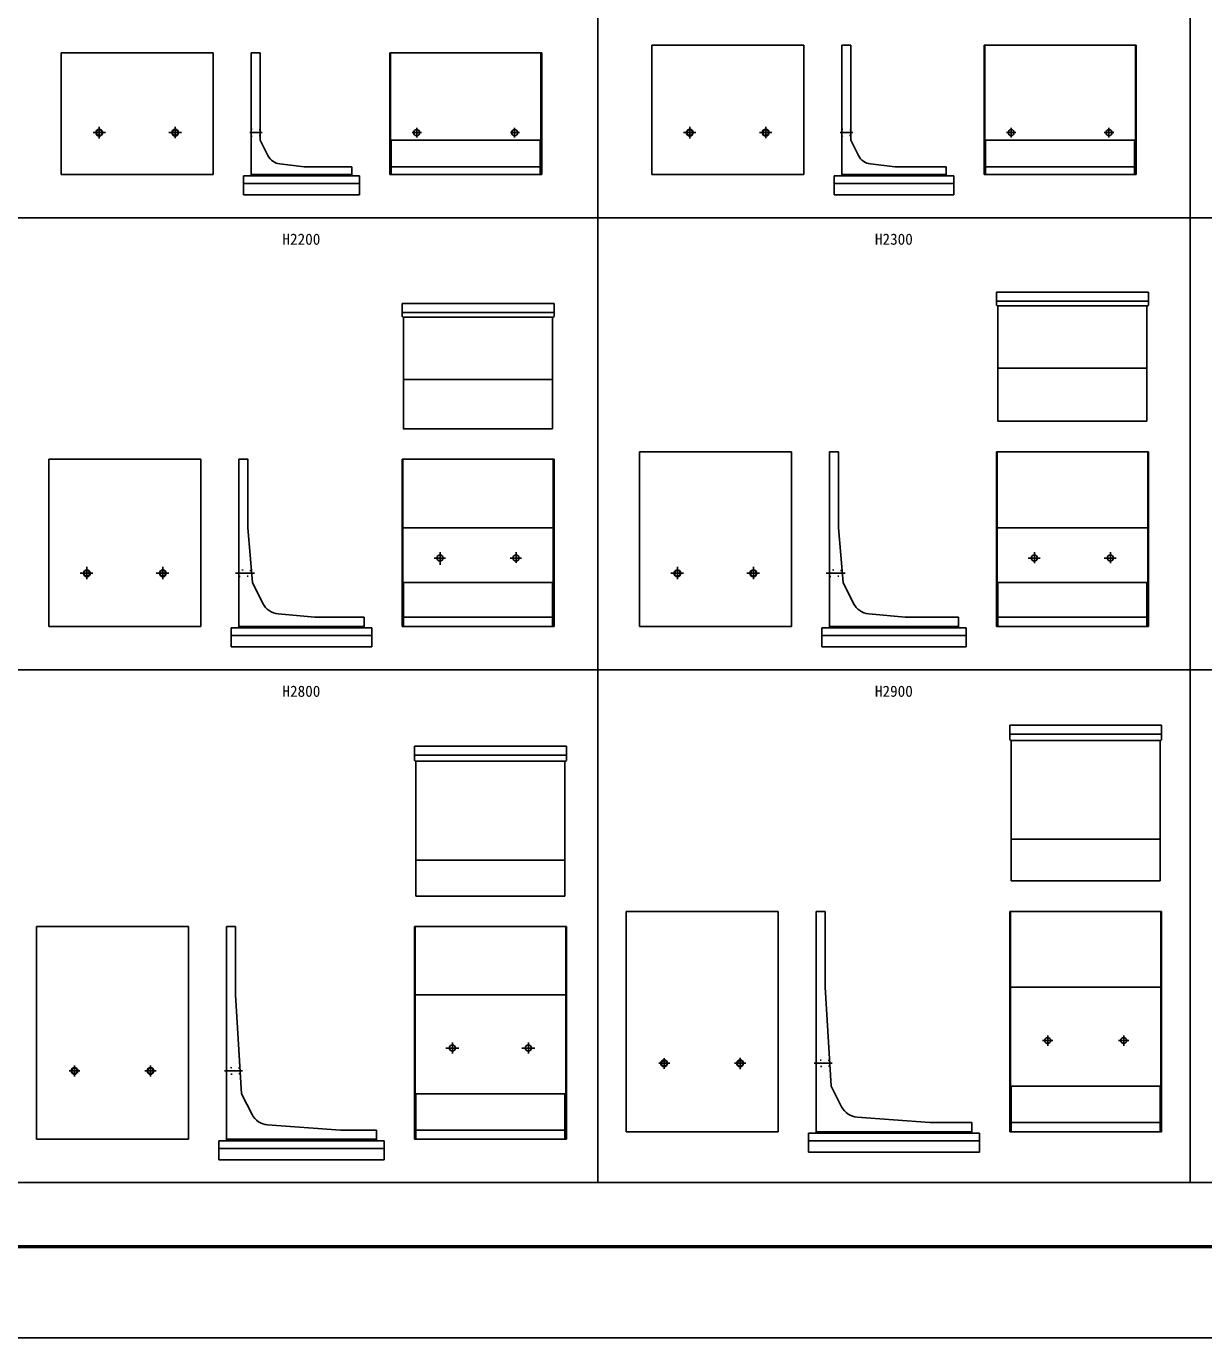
# Model space of a CAD drawing. Units: millimetres, scale not verified. Extents: x -50400 to 50400, y -17820 to 17820.
# Drawn here: x -32724 to -17220, y -17820 to -557 of the extents above; entities that cross this region are included whole.
import ezdxf
from ezdxf.enums import TextEntityAlignment as Align

# ---------------------------------------------------------------- set-up
doc = ezdxf.new("R2010")
doc.units = ezdxf.units.MM
doc.header["$LTSCALE"] = 60
doc.linetypes.add('CHAIN1', pattern=[8, 5, -1, 1, -1])
doc.linetypes.add('DOTTED', pattern=[1.75, 0.25, -1.5])
for name, color, linetype, lineweight in [('0-0_CENTER', 7, 'CHAIN1', 25), ('0-2_Defpoints', 5, 'Continuous', 25), ('0-4_HYO', 3, 'Continuous', 25), ('0-6_OUTLINE', 1, 'Continuous', 25), ('0-7_OUTLINE2', 4, 'DOTTED', 25), ('0-8_TXT', 7, 'Continuous', 25), ('0-9_WAKU', 3, 'Continuous', 25)]:
    doc.layers.add(name, color=color, linetype=linetype, lineweight=lineweight)
doc.styles.add('ＭＳ ゴシック', font='')
doc.styles.get('ＭＳ ゴシック').set_extended_font_data('MS Gothic')

msp = doc.modelspace()

# ---------------------------------------------------------------- linework, layer by layer
at = {"layer": '0-0_CENTER'}
for p, q in [((-31762.5, -1881.62), (-31762.5, -2033.96)), ((-30762.5, -1882.82), (-30762.5, -2032.28)), ((-27581.5, -2019.92), (-27581.5, -1893.29)), ((-26293.5, -2019.92), (-26293.5, -1893.29)), ((-23987.5, -1881.62), (-23987.5, -2033.96)), ((-22987.5, -1882.82), (-22987.5, -2032.28)), ((-19756.5, -2019.92), (-19756.5, -1893.29)), ((-18468.5, -2019.92), (-18468.5, -1893.29)), ((-31844.42, -1957.39), (-31681.59, -1957.39)), ((-30844.69, -1957.39), (-30681.19, -1957.39)), ((-29615.22, -1957.39), (-29781.25, -1957.39)), ((-27518.45, -1957.39), (-27643.51, -1957.39)), ((-26230.45, -1957.39), (-26346.06, -1957.39)), ((-24069.42, -1957.39), (-23906.59, -1957.39)), ((-23069.69, -1957.39), (-22906.19, -1957.39)), ((-21840.22, -1957.39), (-22006.25, -1957.39)), ((-19693.45, -1957.39), (-19818.51, -1957.39)), ((-18405.45, -1957.39), (-18530.51, -1957.39)), ((-27352.95, -7557.39), (-27202.41, -7557.39)), ((-27275, -7645.57), (-27275, -7480.13)), ((-26352.95, -7557.39), (-26202.41, -7557.39)), ((-26275, -7621.64), (-26275, -7480.13)), ((-19532.71, -7557.39), (-19373.07, -7557.39)), ((-19450, -7622.9), (-19450, -7480.31)), ((-18532.71, -7557.39), (-18373.07, -7557.39)), ((-18450, -7622.9), (-18450, -7480.31)), ((-32013.39, -7757.39), (-31846.1, -7757.39)), ((-31925, -7673.03), (-31925, -7834.89)), ((-31013.39, -7757.39), (-30846.1, -7757.39)), ((-30925, -7673.03), (-30925, -7834.89)), ((-29968.32, -7757.39), (-29718.46, -7757.39)), ((-24238.39, -7757.39), (-24071.1, -7757.39)), ((-24150, -7673.03), (-24150, -7834.89)), ((-23238.39, -7757.39), (-23071.1, -7757.39)), ((-23150, -7673.03), (-23150, -7834.89)), ((-22193.32, -7757.39), (-21943.46, -7757.39)), ((-27112.5, -14080.14), (-27112.5, -13931.84)), ((-26112.5, -14080.14), (-26112.5, -13931.84)), ((-19345.2, -13907.39), (-19207.87, -13907.39)), ((-19275, -13976.72), (-19275, -13842.23)), ((-18345.2, -13907.39), (-18207.87, -13907.39)), ((-18275, -13976.72), (-18275, -13842.23)), ((-27198.48, -14007.39), (-27027.74, -14007.39)), ((-26198.48, -14007.39), (-26027.74, -14007.39)), ((-24325, -14138.35), (-24325, -14278.56)), ((-23325, -14137.51), (-23325, -14283.83)), ((-32157.51, -14307.39), (-32018.88, -14307.39)), ((-32087.5, -14237.75), (-32087.5, -14380.22)), ((-31162.21, -14307.39), (-31013.78, -14307.39)), ((-31087.5, -14237.11), (-31087.5, -14380.83)), ((-30111.11, -14307.39), (-29875.47, -14307.39)), ((-24395.73, -14207.39), (-24250.71, -14207.39)), ((-23399.75, -14207.39), (-23249.58, -14207.39)), ((-22348.61, -14207.39), (-22112.97, -14207.39))]:
    msp.add_line(p, q, dxfattribs=at)
at = {"layer": '0-2_Defpoints'}
msp.add_lwpolyline([(-50400, -17820), (0, -17820), (0, 17820), (-50400, 17820)], close=True, dxfattribs=at)
at = {"layer": '0-4_HYO'}
for points in [[(-33000, -3077.39), (-25200, -3077.39), (-25200, 2072.61), (-33000, 2072.61)], [(-25200, -3077.39), (-17400, -3077.39), (-17400, 2072.61), (-25200, 2072.61)], [(-17400, -3077.39), (-9600, -3077.39), (-9600, 2072.61), (-17400, 2072.61)], [(-33000, -9027.39), (-25200, -9027.39), (-25200, -3077.39), (-33000, -3077.39)], [(-25200, -9027.39), (-17400, -9027.39), (-17400, -3077.39), (-25200, -3077.39)], [(-17400, -9027.39), (-9600, -9027.39), (-9600, -3077.39), (-17400, -3077.39)], [(-33000, -15777.39), (-25200, -15777.39), (-25200, -9027.39), (-33000, -9027.39)], [(-25200, -15777.39), (-17400, -15777.39), (-17400, -9027.39), (-25200, -9027.39)], [(-17400, -15777.39), (-9600, -15777.39), (-9600, -9027.39), (-17400, -9027.39)]]:
    msp.add_lwpolyline(points, close=True, dxfattribs=at)
at = {"layer": '0-6_OUTLINE'}
for p, q in [((-24487.5, -807.39), (-22487.5, -807.39)), ((-24487.5, -2507.39), (-24487.5, -807.39)), ((-22487.5, -2507.39), (-22487.5, -807.39)), ((-21987.5, -807.39), (-21867.5, -807.39)), ((-21987.5, -2527.39), (-21987.5, -807.39)), ((-21867.5, -807.39), (-21867.5, -2057.39)), ((-20112.5, -2507.39), (-20112.5, -807.39)), ((-20112.5, -807.39), (-18112.5, -807.39)), ((-18121.5, -807.39), (-18121.5, -2057.39)), ((-18112.5, -2507.39), (-18112.5, -807.39)), ((-32262.5, -907.39), (-30262.5, -907.39)), ((-32262.5, -2507.39), (-32262.5, -907.39)), ((-30262.5, -2507.39), (-30262.5, -907.39)), ((-29762.5, -907.39), (-29642.5, -907.39)), ((-29762.5, -2527.39), (-29762.5, -907.39)), ((-29642.5, -907.39), (-29642.5, -2057.39)), ((-27937.5, -2507.39), (-27937.5, -907.39)), ((-27937.5, -907.39), (-25937.5, -907.39)), ((-27928.5, -907.39), (-27928.5, -2057.39)), ((-25946.5, -907.39), (-25946.5, -2057.39)), ((-25937.5, -2507.39), (-25937.5, -907.39)), ((-29540.86, -2260.66), (-29642.5, -2057.39)), ((-27928.5, -2057.39), (-25946.5, -2057.39)), ((-25946.5, -2057.39), (-25955.5, -2077.39)), ((-21765.86, -2260.66), (-21867.5, -2057.39)), ((-18121.5, -2057.39), (-18130.5, -2077.39)), ((-25955.5, -2507.39), (-25955.5, -2077.39)), ((-18130.5, -2507.39), (-18130.5, -2077.39)), ((-29062.5, -2407.39), (-29385.08, -2369.88)), ((-28437.5, -2407.39), (-29062.5, -2407.39)), ((-28437.5, -2527.39), (-28437.5, -2407.39)), ((-27919.5, -2407.39), (-25955.5, -2407.39)), ((-21287.5, -2407.39), (-21610.08, -2369.88)), ((-20612.5, -2407.39), (-21287.5, -2407.39)), ((-20612.5, -2527.39), (-20612.5, -2407.39)), ((-20094.5, -2407.39), (-18130.5, -2407.39)), ((-32262.5, -2507.39), (-30262.5, -2507.39)), ((-28337.5, -2527.39), (-29862.5, -2527.39)), ((-29862.5, -2527.39), (-29862.5, -2777.39)), ((-28437.5, -2507.39), (-29762.5, -2507.39)), ((-28337.5, -2527.39), (-28337.5, -2777.39)), ((-27937.5, -2507.39), (-25937.5, -2507.39)), ((-24487.5, -2507.39), (-22487.5, -2507.39)), ((-22087.5, -2527.39), (-20512.5, -2527.39)), ((-22087.5, -2527.39), (-22087.5, -2777.39)), ((-20612.5, -2507.39), (-21987.5, -2507.39)), ((-20512.5, -2527.39), (-20512.5, -2777.39)), ((-20112.5, -2507.39), (-18112.5, -2507.39)), ((-28337.5, -2627.39), (-29862.5, -2627.39)), ((-22087.5, -2627.39), (-20512.5, -2627.39)), ((-28337.5, -2777.39), (-29862.5, -2777.39)), ((-22087.5, -2777.39), (-20512.5, -2777.39)), ((-19950, -4057.39), (-17950, -4057.39)), ((-17950, -4057.39), (-17950, -4228.39)), ((-27775, -4207.39), (-25775, -4207.39)), ((-25775, -4207.39), (-25775, -4378.39)), ((-19950, -4177.39), (-17950, -4177.39)), ((-17959, -4237.39), (-19941, -4237.39)), ((-19932, -5757.39), (-19932, -4246.39)), ((-17968, -4246.39), (-17950, -4228.39)), ((-17968, -5757.39), (-17968, -4246.39)), ((-27775, -4327.39), (-25775, -4327.39)), ((-25784, -4387.39), (-27766, -4387.39)), ((-25793, -4396.39), (-25775, -4378.39)), ((-25793, -5857.39), (-25793, -4396.39)), ((-17968, -5057.39), (-19932, -5057.39)), ((-25793, -5207.39), (-27757, -5207.39)), ((-17968, -5757.39), (-19932, -5757.39)), ((-24650, -6157.39), (-22650, -6157.39)), ((-24650, -8457.39), (-24650, -6157.39)), ((-22650, -8457.39), (-22650, -6157.39)), ((-22150, -6157.39), (-22150, -8477.39)), ((-19950, -8457.39), (-19950, -6157.39)), ((-17950, -6157.39), (-19950, -6157.39)), ((-17959, -6157.39), (-17959, -7877.39)), ((-17950, -8457.39), (-17950, -6157.39)), ((-32425, -6257.39), (-30425, -6257.39)), ((-32425, -8457.39), (-32425, -6257.39)), ((-30425, -8457.39), (-30425, -6257.39)), ((-29925, -6257.39), (-29925, -8477.39)), ((-27775, -8457.39), (-27775, -6257.39)), ((-25775, -6257.39), (-27775, -6257.39)), ((-25784, -6257.39), (-25784, -7877.39)), ((-25775, -8457.39), (-25775, -6257.39)), ((-29745, -7877.39), (-29805, -7157.39)), ((-27766, -7157.39), (-25784, -7157.39)), ((-21970, -7877.39), (-22030, -7157.39)), ((-19941, -7157.39), (-17959, -7157.39)), ((-29606.86, -8153.67), (-29745, -7877.39)), ((-25784, -7877.39), (-25793, -7897.39)), ((-25793, -8457.39), (-25793, -7897.39)), ((-21831.86, -8153.67), (-21970, -7877.39)), ((-17959, -7877.39), (-17968, -7897.39)), ((-17968, -8457.39), (-17968, -7897.39)), ((-32425, -8457.39), (-30425, -8457.39)), ((-28275, -8457.39), (-29925, -8457.39)), ((-28925, -8337.39), (-29407.33, -8290.71)), ((-28275, -8337.39), (-28925, -8337.39)), ((-28275, -8337.39), (-28275, -8477.39)), ((-27775, -8457.39), (-25775, -8457.39)), ((-27757, -8337.39), (-25793, -8337.39)), ((-24650, -8457.39), (-22650, -8457.39)), ((-20450, -8457.39), (-22150, -8457.39)), ((-21150, -8337.39), (-21632.33, -8290.71)), ((-20450, -8337.39), (-21150, -8337.39)), ((-20450, -8337.39), (-20450, -8477.39)), ((-19950, -8457.39), (-17950, -8457.39)), ((-19932, -8337.39), (-17968, -8337.39)), ((-30025, -8477.39), (-30025, -8727.39)), ((-30025, -8577.39), (-28175, -8577.39)), ((-20350, -8477.39), (-22250, -8477.39)), ((-22250, -8477.39), (-22250, -8727.39)), ((-20350, -8577.39), (-22250, -8577.39)), ((-20350, -8477.39), (-20350, -8727.39)), ((-30025, -8727.39), (-28175, -8727.39)), ((-20350, -8727.39), (-22250, -8727.39)), ((-19775, -9948.39), (-19775, -9757.39)), ((-19775, -9757.39), (-17775, -9757.39)), ((-17775, -9948.39), (-17775, -9757.39)), ((-19775, -9877.39), (-17775, -9877.39)), ((-19757, -9966.39), (-19775, -9948.39)), ((-19766, -9957.39), (-17784, -9957.39)), ((-19757, -11807.39), (-19757, -9966.39)), ((-17793, -9966.39), (-17775, -9948.39)), ((-17793, -11807.39), (-17793, -9966.39)), ((-27612.5, -10223.39), (-27612.5, -10032.39)), ((-27612.5, -10032.39), (-25612.5, -10032.39)), ((-27612.5, -10152.39), (-25612.5, -10152.39)), ((-25612.5, -10223.39), (-25612.5, -10032.39)), ((-27594.5, -10241.39), (-27612.5, -10223.39)), ((-27603.5, -10232.39), (-25621.5, -10232.39)), ((-27594.5, -12007.39), (-27594.5, -10241.39)), ((-25630.5, -10241.39), (-25612.5, -10223.39)), ((-25630.5, -12007.39), (-25630.5, -10241.39)), ((-19757, -11257.39), (-17793, -11257.39)), ((-27594.5, -11532.39), (-25630.5, -11532.39)), ((-19757, -11807.39), (-17793, -11807.39)), ((-27594.5, -12007.39), (-25630.5, -12007.39)), ((-24825, -12207.39), (-22825, -12207.39)), ((-24825, -15107.39), (-24825, -12207.39)), ((-22825, -15107.39), (-22825, -12207.39)), ((-22325, -12207.39), (-22205, -12207.39)), ((-22325, -12207.39), (-22325, -15127.39)), ((-22205, -12207.39), (-22205, -13207.39)), ((-19775, -15107.39), (-19775, -12207.39)), ((-19775, -12207.39), (-17775, -12207.39)), ((-19766, -14507.39), (-19766, -12207.39)), ((-17775, -15107.39), (-17775, -12207.39)), ((-32587.5, -12407.39), (-30587.5, -12407.39)), ((-32587.5, -15207.39), (-32587.5, -12407.39)), ((-30587.5, -15207.39), (-30587.5, -12407.39)), ((-30087.5, -12407.39), (-29967.5, -12407.39)), ((-30087.5, -12407.39), (-30087.5, -15227.39)), ((-29967.5, -12407.39), (-29967.5, -13307.39)), ((-27612.5, -15207.39), (-27612.5, -12407.39)), ((-27612.5, -12407.39), (-25612.5, -12407.39)), ((-27603.5, -12407.39), (-27603.5, -14607.39)), ((-25621.5, -12407.39), (-25621.5, -14607.39)), ((-25612.5, -15207.39), (-25612.5, -12407.39)), ((-22205, -13207.39), (-22125, -14507.39)), ((-19766, -13207.39), (-17784, -13207.39)), ((-29967.5, -13307.39), (-29887.5, -14607.39)), ((-27603.5, -13307.39), (-25621.5, -13307.39)), ((-29751.11, -14880.16), (-29887.5, -14607.39)), ((-27603.5, -14607.39), (-25621.5, -14607.39)), ((-25621.5, -14607.39), (-25630.5, -14625.39)), ((-25630.5, -15207.39), (-25630.5, -14625.39)), ((-21988.61, -14780.16), (-22125, -14507.39)), ((-17784, -14507.39), (-17793, -14525.39)), ((-17793, -15107.39), (-17793, -14525.39)), ((-28587.5, -15087.39), (-29545.64, -15017.7)), ((-20825, -14987.39), (-21783.14, -14917.7)), ((-19757, -14987.39), (-17793, -14987.39)), ((-28112.5, -15087.39), (-28587.5, -15087.39)), ((-28112.5, -15227.39), (-28112.5, -15087.39)), ((-27594.5, -15087.39), (-25630.5, -15087.39)), ((-24825, -15107.39), (-22825, -15107.39)), ((-22425, -15127.39), (-20175, -15127.39)), ((-22425, -15127.39), (-22425, -15377.39)), ((-22325, -15107.39), (-20275, -15107.39)), ((-20175, -15127.39), (-20175, -15377.39)), ((-19775, -15107.39), (-17775, -15107.39)), ((-32587.5, -15207.39), (-30587.5, -15207.39)), ((-30187.5, -15227.39), (-28012.5, -15227.39)), ((-30187.5, -15227.39), (-30187.5, -15477.39)), ((-30187.5, -15327.39), (-28012.5, -15327.39)), ((-30087.5, -15207.39), (-28112.5, -15207.39)), ((-28012.5, -15227.39), (-28012.5, -15477.39)), ((-27612.5, -15207.39), (-25612.5, -15207.39)), ((-22425, -15227.39), (-20175, -15227.39)), ((-30187.5, -15477.39), (-28012.5, -15477.39)), ((-22425, -15377.39), (-20175, -15377.39))]:
    msp.add_line(p, q, dxfattribs=at)
for points in [[(-20103.5, -807.39), (-20103.5, -2057.39), (-18121.5, -2057.39)], [(-27919.5, -2507.39), (-27919.5, -2077.39), (-27928.5, -2057.39)], [(-20094.5, -2507.39), (-20094.5, -2077.39), (-20103.5, -2057.39)], [(-19932, -4246.39), (-19950, -4228.39), (-19950, -4057.39)], [(-27757, -4396.39), (-27775, -4378.39), (-27775, -4207.39)], [(-25793, -5857.39), (-27757, -5857.39), (-27757, -4396.39)], [(-22150, -6157.39), (-22030, -6157.39), (-22030, -7157.39)], [(-19941, -6157.39), (-19941, -7877.39), (-17959, -7877.39)], [(-29925, -6257.39), (-29805, -6257.39), (-29805, -7157.39)], [(-27766, -6257.39), (-27766, -7877.39), (-25784, -7877.39)], [(-27757, -8457.39), (-27757, -7897.39), (-27766, -7877.39)], [(-19932, -8457.39), (-19932, -7897.39), (-19941, -7877.39)], [(-30025, -8477.39), (-28175, -8477.39), (-28175, -8727.39)], [(-19766, -14507.39), (-17784, -14507.39), (-17784, -12207.39)], [(-27594.5, -15207.39), (-27594.5, -14625.39), (-27603.5, -14607.39)], [(-19757, -15107.39), (-19757, -14525.39), (-19766, -14507.39)], [(-20275, -15127.39), (-20275, -14987.39), (-20825, -14987.39)]]:
    msp.add_lwpolyline(points, dxfattribs=at)
for centre, radius in [((-31762.5, -1957.39), 45), ((-31762.5, -1957.39), 37.5), ((-30762.5, -1957.39), 45), ((-30762.5, -1957.39), 37.5), ((-27581.5, -1957.39), 40), ((-26293.5, -1957.39), 40), ((-23987.5, -1957.39), 45), ((-23987.5, -1957.39), 37.5), ((-22987.5, -1957.39), 45), ((-22987.5, -1957.39), 37.5), ((-19756.5, -1957.39), 40), ((-18468.5, -1957.39), 40), ((-27275, -7557.39), 40), ((-26275, -7557.39), 40), ((-19450, -7557.39), 40), ((-18450, -7557.39), 40), ((-31925, -7757.39), 45), ((-31925, -7757.39), 37.5), ((-30925, -7757.39), 45), ((-30925, -7757.39), 37.5), ((-24150, -7757.39), 45), ((-24150, -7757.39), 37.5), ((-23150, -7757.39), 45), ((-23150, -7757.39), 37.5), ((-27112.5, -14007.39), 40), ((-26112.5, -14007.39), 40), ((-19275, -13907.39), 40), ((-18275, -13907.39), 40), ((-32087.5, -14307.39), 45), ((-32087.5, -14307.39), 37.5), ((-31087.5, -14307.39), 45), ((-31087.5, -14307.39), 37.5), ((-24325, -14207.39), 45), ((-24325, -14207.39), 37.5), ((-23325, -14207.39), 45), ((-23325, -14207.39), 37.5)]:
    msp.add_circle(centre, radius, dxfattribs=at)
for centre, radius, end in [((-29361.98, -2171.21), 200, 263.36749), ((-21586.98, -2171.21), 200, 263.36749), ((-29383.25, -8041.87), 250, 264.47246), ((-21608.25, -8041.87), 250, 264.47246), ((-21765, -14668.36), 250, 265.84036), ((-29527.5, -14768.36), 250, 265.84036)]:
    msp.add_arc(centre, radius, 206.56505, end, dxfattribs=at)
at = {"layer": '0-7_OUTLINE2'}
for p, q in [((-29642.5, -1919.89), (-29762.5, -1912.39)), ((-29762.5, -2002.39), (-29642.5, -1994.89)), ((-21867.5, -1919.89), (-21987.5, -1912.39)), ((-21987.5, -2002.39), (-21867.5, -1994.89)), ((-29920, -7712.61), (-29924.78, -7707.39)), ((-29763.16, -7719.66), (-29920, -7712.61)), ((-29758.54, -7714.86), (-29763.16, -7719.66)), ((-22145, -7712.61), (-22149.78, -7707.39)), ((-21988.16, -7719.66), (-22145, -7712.61)), ((-21983.54, -7714.86), (-21988.16, -7719.66)), ((-29924.78, -7807.38), (-29920, -7802.17)), ((-29920, -7802.17), (-29756.87, -7795.1)), ((-29751.66, -7799.88), (-29756.87, -7795.1)), ((-22149.78, -7807.38), (-22145, -7802.17)), ((-22145, -7802.17), (-21981.87, -7795.1)), ((-21976.66, -7799.88), (-21981.87, -7795.1)), ((-30082.5, -14262.39), (-30087.5, -14257.39)), ((-29913.28, -14269.89), (-30082.5, -14262.39)), ((-29913.28, -14269.89), (-29908.58, -14264.89)), ((-22320, -14162.39), (-22325, -14157.39)), ((-22320, -14252.39), (-22325, -14257.39)), ((-22150.78, -14169.89), (-22320, -14162.39)), ((-22146.16, -14244.89), (-22320, -14252.39)), ((-22150.78, -14169.89), (-22146.08, -14164.89)), ((-22146.16, -14244.89), (-22140.85, -14249.89)), ((-30082.5, -14352.39), (-30087.5, -14357.39)), ((-29908.66, -14344.89), (-30082.5, -14352.39)), ((-29908.66, -14344.89), (-29903.35, -14349.89))]:
    msp.add_line(p, q, dxfattribs=at)
at = {"layer": '0-9_WAKU', "lineweight": 50}
msp.add_lwpolyline([(-49200, -16620), (-1200, -16620), (-1200, 16620), (-49200, 16620)], close=True, dxfattribs=at)

# ---------------------------------------------------------------- texts
at = {"layer": '0-8_TXT', "style": 'ＭＳ ゴシック'}
for s, p in [('H2200', (-29350, -3477.39)), ('H2300', (-21550, -3477.39)), ('H2800', (-29350, -9427.39)), ('H2900', (-21550, -9427.39))]:
    msp.add_text(s, height=146.6, dxfattribs=at).set_placement(p, align=Align.BOTTOM_LEFT)

doc.saveas('drawing.dxf')
